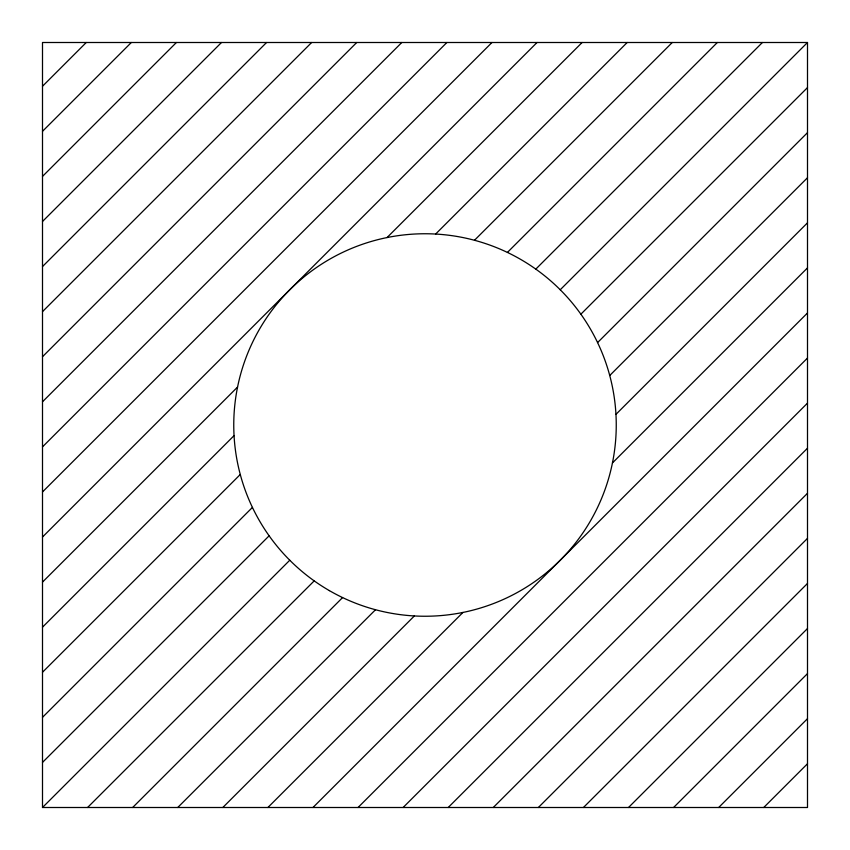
<?xml version="1.0" encoding="UTF-8"?>
<svg xmlns="http://www.w3.org/2000/svg" width="850" height="850" viewBox="0 0 850 850"><rect width="100%" height="100%" fill="white"/><g stroke="black" fill="none" stroke-linecap="round" stroke-linejoin="round"><path stroke-width="1.27" d="M42.5 86.254L86.254 42.5M42.5 131.325L131.325 42.5M42.5 176.407L176.407 42.5M42.5 221.489L221.489 42.5M42.5 266.56L266.56 42.5M42.5 311.642L311.642 42.5M42.5 356.724L356.724 42.5M42.5 401.795L401.795 42.5M42.5 446.877L446.877 42.5M42.5 491.959L491.959 42.5M42.5 537.03L537.03 42.5M42.5 582.112L237.554 387.058M387.058 237.554L582.112 42.5M42.5 627.183L234.048 435.646M435.646 234.048L627.183 42.5M42.5 672.265L240.263 474.502M474.502 240.263L672.265 42.5M42.5 717.347L252.418 507.418M507.418 252.418L717.347 42.5M42.5 762.418L269.121 535.808M535.808 269.121L762.418 42.5M42.5 807.5L42.5 42.5L807.5 42.5L807.5 807.5L42.5 807.5L289.765 560.235M560.235 289.765L807.5 42.5M87.582 807.5L314.192 580.879M580.879 314.192L807.5 87.582M132.653 807.5L342.582 597.582M597.582 342.582L807.5 132.653M177.735 807.5L375.498 609.737M609.737 375.498L807.5 177.735M222.817 807.5L414.354 615.952M615.952 414.354L807.5 222.817M267.888 807.5L462.942 612.446M612.446 462.942L807.5 267.888M312.97 807.5L807.5 312.97M358.041 807.5L807.5 358.041M403.123 807.5L807.5 403.123M448.205 807.5L807.5 448.205M493.276 807.5L807.5 493.276M538.358 807.5L807.5 538.358M583.44 807.5L807.5 583.44M628.511 807.5L807.5 628.511M673.593 807.5L807.5 673.593M718.675 807.5L807.5 718.675M763.746 807.5L807.5 763.746M329.375 590.622A191.25 191.25 0 0 0 616.25 425A191.25 191.25 0 0 0 329.375 259.377A191.25 191.25 0 0 0 329.375 590.622"/></g></svg>
